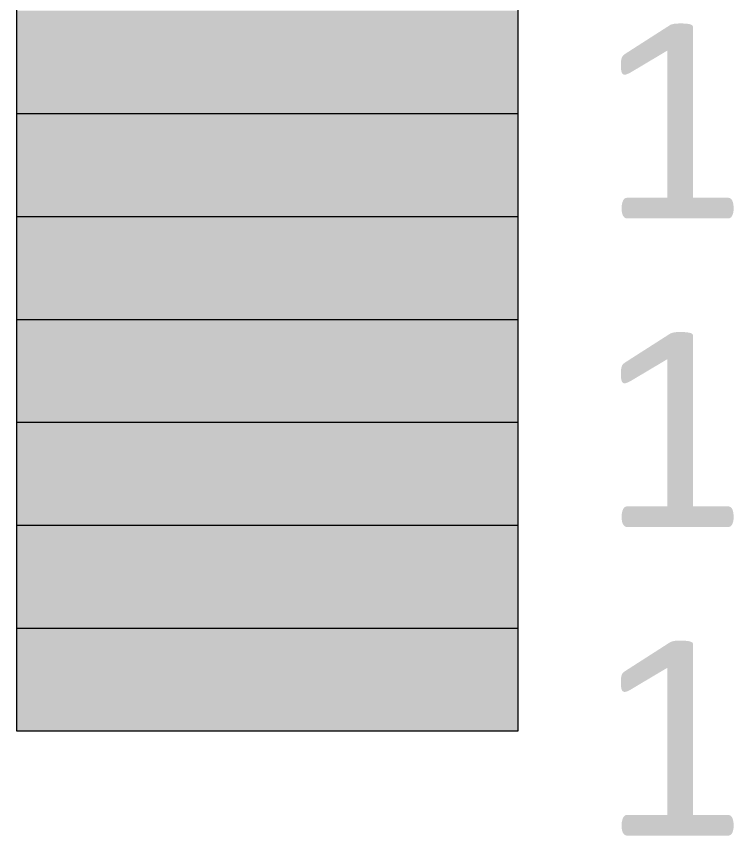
# Model space of a CAD drawing. Extents: x 79.49066 to 79.49309, y 16.68944 to 16.6915.
# Drawn here: x 79.4928573 to 79.4929736, y 16.6897948 to 16.6899278 of the extents above; entities that cross this region are included whole.
import ezdxf

# ---------------------------------------------------------------- set-up
doc = ezdxf.new("R2010")
doc.units = 0

msp = doc.modelspace()

# ---------------------------------------------------------------- hatches: boundary and pattern name
at = {"layer": 'GSLAYER', "true_color": 0x141414}
msp.add_hatch(color=256, dxfattribs=at).paths.add_polyline_path([(79.49293868, 16.68991202), (79.49293868, 16.68992872), (79.49285726, 16.68992872), (79.49285726, 16.68991202)])
at = {"layer": 'GSLAYER', "true_color": 0x000000}
for points in [[(79.49296707, 16.68992227), (79.49296707, 16.68992599), (79.49296706, 16.68992613), (79.492967, 16.68992626), (79.4929669, 16.68992637), (79.49296689, 16.68992639), (79.49296679, 16.68992644), (79.49296671, 16.68992648), (79.49296667, 16.6899265), (79.49296645, 16.68992656), (79.49296625, 16.68992659), (79.4929661, 16.68992662), (79.49296592, 16.68992663), (79.49296567, 16.68992665), (79.49296567, 16.68992665), (79.49296513, 16.68992667), (79.4929644, 16.68992665), (79.4929644, 16.68992665), (79.49296413, 16.68992663), (79.49296404, 16.68992662), (79.49296389, 16.68992659), (79.49296377, 16.68992656), (79.49296353, 16.6899265), (79.4929635, 16.68992648), (79.49296339, 16.68992644), (79.4929633, 16.68992639), (79.49296329, 16.68992637), (79.49296311, 16.68992626), (79.4929629, 16.68992613), (79.49296268, 16.68992599), (79.49295688, 16.68992227)], [(79.49295608, 16.68991836), (79.49295609, 16.68991836), (79.49295623, 16.6899184), (79.49295641, 16.68991845), (79.49295643, 16.68991847), (79.49295663, 16.68991856), (79.49295682, 16.68991865), (79.49295687, 16.68991868), (79.49295739, 16.68991899), (79.49295809, 16.6899194), (79.49295894, 16.68991991), (79.49295958, 16.68992029), (79.49296012, 16.68992062), (79.49296057, 16.68992088), (79.49296094, 16.6899211), (79.49296125, 16.68992128), (79.49296151, 16.68992144), (79.49296176, 16.68992159), (79.492962, 16.68992173), (79.4929629, 16.68992227), (79.49295688, 16.68992227), (79.49295605, 16.68992173), (79.49295585, 16.68992159), (79.49295569, 16.68992144), (79.49295557, 16.68992128), (79.49295549, 16.6899211), (79.49295542, 16.68992088), (79.49295538, 16.68992062), (79.49295535, 16.68992029), (79.49295534, 16.68991991), (79.49295536, 16.6899194), (79.4929554, 16.68991899), (79.49295549, 16.68991868), (79.4929555, 16.68991865), (79.49295555, 16.68991856), (79.49295563, 16.68991847), (79.49295565, 16.68991845), (79.49295572, 16.6899184), (79.49295583, 16.68991836), (79.49295585, 16.68991836), (79.49295595, 16.68991835)], [(79.49296707, 16.68989836), (79.49296707, 16.68992227), (79.4929629, 16.68992227), (79.4929629, 16.68989836)], [(79.49297276, 16.68989501), (79.49297293, 16.68989503), (79.49297309, 16.6898951), (79.49297324, 16.68989521), (79.49297337, 16.68989537), (79.49297348, 16.6898956), (79.49297356, 16.68989588), (79.49297362, 16.68989624), (79.49297363, 16.68989666), (79.49297362, 16.68989707), (79.49297357, 16.68989742), (79.4929735, 16.6898977), (79.4929734, 16.68989794), (79.49297328, 16.68989812), (79.49297312, 16.68989825), (79.49297295, 16.68989834), (79.49297276, 16.68989836), (79.49295634, 16.68989836), (79.49295615, 16.68989834), (79.49295598, 16.68989825), (79.49295584, 16.68989812), (79.49295572, 16.68989794), (79.49295562, 16.6898977), (79.49295554, 16.68989742), (79.49295548, 16.68989707), (79.49295546, 16.68989666), (79.49295548, 16.68989624), (79.49295554, 16.68989588), (79.49295562, 16.6898956), (79.49295574, 16.68989537), (79.49295588, 16.68989521), (79.49295602, 16.6898951), (79.49295617, 16.68989503), (79.49295634, 16.68989501)], [(79.49296707, 16.68987217), (79.49296707, 16.68987588), (79.49296706, 16.68987603), (79.492967, 16.68987616), (79.4929669, 16.68987627), (79.49296689, 16.68987628), (79.49296679, 16.68987634), (79.49296671, 16.68987638), (79.49296667, 16.68987639), (79.49296645, 16.68987646), (79.49296625, 16.68987649), (79.4929661, 16.68987651), (79.49296592, 16.68987653), (79.49296567, 16.68987655), (79.49296567, 16.68987655), (79.49296513, 16.68987656), (79.4929644, 16.68987655), (79.4929644, 16.68987655), (79.49296413, 16.68987653), (79.49296404, 16.68987651), (79.49296389, 16.68987649), (79.49296377, 16.68987646), (79.49296353, 16.68987639), (79.4929635, 16.68987638), (79.49296339, 16.68987634), (79.4929633, 16.68987628), (79.49296329, 16.68987627), (79.49296311, 16.68987616), (79.4929629, 16.68987603), (79.49296268, 16.68987588), (79.49295688, 16.68987217)], [(79.49295608, 16.68986825), (79.49295609, 16.68986826), (79.49295623, 16.6898683), (79.49295641, 16.68986835), (79.49295643, 16.68986836), (79.49295663, 16.68986846), (79.49295682, 16.68986855), (79.49295687, 16.68986857), (79.49295739, 16.68986889), (79.49295809, 16.6898693), (79.49295894, 16.68986981), (79.49295958, 16.68987019), (79.49296012, 16.68987051), (79.49296057, 16.68987078), (79.49296094, 16.689871), (79.49296125, 16.68987118), (79.49296151, 16.68987134), (79.49296176, 16.68987149), (79.492962, 16.68987163), (79.4929629, 16.68987217), (79.49295688, 16.68987217), (79.49295605, 16.68987163), (79.49295585, 16.68987149), (79.49295569, 16.68987134), (79.49295557, 16.68987118), (79.49295549, 16.689871), (79.49295542, 16.68987078), (79.49295538, 16.68987051), (79.49295535, 16.68987019), (79.49295534, 16.68986981), (79.49295536, 16.6898693), (79.4929554, 16.68986889), (79.49295549, 16.68986857), (79.4929555, 16.68986855), (79.49295555, 16.68986846), (79.49295563, 16.68986836), (79.49295565, 16.68986835), (79.49295572, 16.6898683), (79.49295583, 16.68986826), (79.49295585, 16.68986825), (79.49295595, 16.68986824)], [(79.49296707, 16.68984826), (79.49296707, 16.68987217), (79.4929629, 16.68987217), (79.4929629, 16.68984826)], [(79.49297276, 16.68984491), (79.49297293, 16.68984493), (79.49297309, 16.68984499), (79.49297324, 16.68984511), (79.49297337, 16.68984527), (79.49297348, 16.6898455), (79.49297356, 16.68984578), (79.49297362, 16.68984613), (79.49297363, 16.68984656), (79.49297362, 16.68984697), (79.49297357, 16.68984731), (79.4929735, 16.6898476), (79.4929734, 16.68984784), (79.49297328, 16.68984802), (79.49297312, 16.68984815), (79.49297295, 16.68984823), (79.49297276, 16.68984826), (79.49295634, 16.68984826), (79.49295615, 16.68984823), (79.49295598, 16.68984815), (79.49295584, 16.68984802), (79.49295572, 16.68984784), (79.49295562, 16.6898476), (79.49295554, 16.68984731), (79.49295548, 16.68984697), (79.49295546, 16.68984656), (79.49295548, 16.68984613), (79.49295554, 16.68984578), (79.49295562, 16.6898455), (79.49295574, 16.68984527), (79.49295588, 16.68984511), (79.49295602, 16.68984499), (79.49295617, 16.68984493), (79.49295634, 16.68984491)], [(79.49293868, 16.68981181), (79.49293868, 16.68982851), (79.49285726, 16.68982851), (79.49285726, 16.68981181)], [(79.49296707, 16.68982206), (79.49296707, 16.68982578), (79.49296706, 16.68982592), (79.492967, 16.68982606), (79.49296696, 16.68982612), (79.49296691, 16.68982617), (79.49296689, 16.68982618), (79.49296681, 16.68982623), (79.4929668, 16.68982624), (79.49296671, 16.68982628), (79.49296667, 16.68982629), (79.49296645, 16.68982635), (79.49296625, 16.68982639), (79.4929661, 16.68982641), (79.49296592, 16.68982643), (79.49296567, 16.68982645), (79.49296567, 16.68982645), (79.49296513, 16.68982646), (79.4929644, 16.68982645), (79.4929644, 16.68982645), (79.49296413, 16.68982643), (79.49296404, 16.68982641), (79.49296389, 16.68982639), (79.49296377, 16.68982635), (79.49296353, 16.68982629), (79.4929635, 16.68982628), (79.49296339, 16.68982624), (79.49296339, 16.68982623), (79.4929633, 16.68982618), (79.49296329, 16.68982617), (79.49296321, 16.68982612), (79.49296311, 16.68982606), (79.4929629, 16.68982592), (79.49296268, 16.68982578), (79.49295688, 16.68982206)], [(79.49295608, 16.68981815), (79.49295609, 16.68981815), (79.49295623, 16.68981819), (79.49295625, 16.6898182), (79.49295641, 16.68981825), (79.49295643, 16.68981826), (79.4929566, 16.68981833), (79.49295664, 16.68981835), (79.49295682, 16.68981844), (79.49295687, 16.68981847), (79.49295711, 16.68981861), (79.49295739, 16.68981878), (79.49295809, 16.6898192), (79.49295894, 16.68981971), (79.49295958, 16.68982009), (79.49296012, 16.68982041), (79.49296057, 16.68982068), (79.49296094, 16.6898209), (79.49296125, 16.68982108), (79.49296151, 16.68982124), (79.49296176, 16.68982138), (79.492962, 16.68982153), (79.4929629, 16.68982206), (79.49295688, 16.68982206), (79.49295605, 16.68982153), (79.49295585, 16.68982138), (79.49295569, 16.68982124), (79.49295557, 16.68982108), (79.49295549, 16.6898209), (79.49295542, 16.68982068), (79.49295538, 16.68982041), (79.49295535, 16.68982009), (79.49295534, 16.68981971), (79.49295536, 16.6898192), (79.4929554, 16.68981878), (79.49295544, 16.68981861), (79.49295549, 16.68981847), (79.4929555, 16.68981844), (79.49295555, 16.68981835), (79.49295557, 16.68981833), (79.49295563, 16.68981826), (79.49295565, 16.68981825), (79.49295572, 16.6898182), (79.49295574, 16.68981819), (79.49295583, 16.68981815), (79.49295585, 16.68981815), (79.49295595, 16.68981814)], [(79.49296707, 16.68979816), (79.49296707, 16.68982206), (79.4929629, 16.68982206), (79.4929629, 16.68979816)], [(79.49297276, 16.68979481), (79.49297293, 16.68979483), (79.49297309, 16.68979489), (79.49297316, 16.68979494), (79.49297324, 16.689795), (79.4929733, 16.68979508), (79.49297337, 16.68979517), (79.49297342, 16.68979527), (79.49297348, 16.68979539), (79.49297352, 16.68979553), (79.49297356, 16.68979568), (79.49297359, 16.68979585), (79.49297362, 16.68979603), (79.49297363, 16.68979646), (79.49297362, 16.68979686), (79.4929736, 16.68979704), (79.49297357, 16.68979721), (79.4929735, 16.6897975), (79.4929734, 16.68979773), (79.49297335, 16.68979783), (79.49297328, 16.68979791), (79.49297321, 16.68979799), (79.49297312, 16.68979805), (79.49297304, 16.6897981), (79.49297295, 16.68979813), (79.49297286, 16.68979815), (79.49297276, 16.68979816), (79.49295634, 16.68979816), (79.49295624, 16.68979815), (79.49295615, 16.68979813), (79.49295607, 16.6897981), (79.49295598, 16.68979805), (79.49295591, 16.68979799), (79.49295584, 16.68979791), (79.49295578, 16.68979783), (79.49295572, 16.68979773), (79.49295562, 16.6897975), (79.49295554, 16.68979721), (79.4929555, 16.68979704), (79.49295548, 16.68979686), (79.49295546, 16.68979646), (79.49295548, 16.68979603), (79.4929555, 16.68979585), (79.49295554, 16.68979568), (79.49295558, 16.68979553), (79.49295562, 16.68979539), (79.49295568, 16.68979527), (79.49295574, 16.68979517), (79.49295582, 16.68979508), (79.49295588, 16.689795), (79.49295595, 16.68979494), (79.49295602, 16.68979489), (79.49295617, 16.68979483), (79.49295634, 16.68979481)]]:
    msp.add_hatch(color=256, dxfattribs=at).paths.add_polyline_path(points)
at = {"layer": 'GSLAYER', "true_color": 0x101010}
msp.add_hatch(color=256, dxfattribs=at).paths.add_polyline_path([(79.49293868, 16.68989532), (79.49293868, 16.68991202), (79.49285726, 16.68991202), (79.49285726, 16.68989532)])
at = {"layer": 'GSLAYER', "true_color": 0x0d0d0d}
msp.add_hatch(color=256, dxfattribs=at).paths.add_polyline_path([(79.49293868, 16.68987861), (79.49293868, 16.68989532), (79.49285726, 16.68989532), (79.49285726, 16.68987861)])
at = {"layer": 'GSLAYER', "true_color": 0x0a0a0a}
msp.add_hatch(color=256, dxfattribs=at).paths.add_polyline_path([(79.49293868, 16.68986191), (79.49293868, 16.68987861), (79.49285726, 16.68987861), (79.49285726, 16.68986191)])
at = {"layer": 'GSLAYER', "true_color": 0x070707}
msp.add_hatch(color=256, dxfattribs=at).paths.add_polyline_path([(79.49293868, 16.68984521), (79.49293868, 16.68986191), (79.49285726, 16.68986191), (79.49285726, 16.68984521)])
at = {"layer": 'GSLAYER', "true_color": 0x030303}
msp.add_hatch(color=256, dxfattribs=at).paths.add_polyline_path([(79.49293868, 16.68982851), (79.49293868, 16.68984521), (79.49285726, 16.68984521), (79.49285726, 16.68982851)])

# ---------------------------------------------------------------- linework, layer by layer
at = {"layer": 'GSLAYER', "true_color": 0x000000, "flags": 128}
msp.add_lwpolyline([(79.49285726, 16.68981181), (79.49293868, 16.68981181), (79.49293868, 16.69111448), (79.49285726, 16.69111448)], close=True, dxfattribs=at)
at = {"layer": 'GSLAYER', "true_color": 0xb3b3b3, "flags": 128}
for points in [[(79.49285726, 16.68991202), (79.49293868, 16.68991202)], [(79.49285726, 16.68989532), (79.49293868, 16.68989532)], [(79.49285726, 16.68987861), (79.49293868, 16.68987861)], [(79.49285726, 16.68986191), (79.49293868, 16.68986191)], [(79.49285726, 16.68984521), (79.49293868, 16.68984521)], [(79.49285726, 16.68982851), (79.49293868, 16.68982851)]]:
    msp.add_lwpolyline(points, dxfattribs=at)
at = {"layer": 'GSLAYER', "true_color": 0x000000, "flags": 128}
msp.add_lwpolyline([(79.49285726, 16.68981181), (79.49293868, 16.68981181)], dxfattribs=at)

doc.saveas('drawing.dxf')
